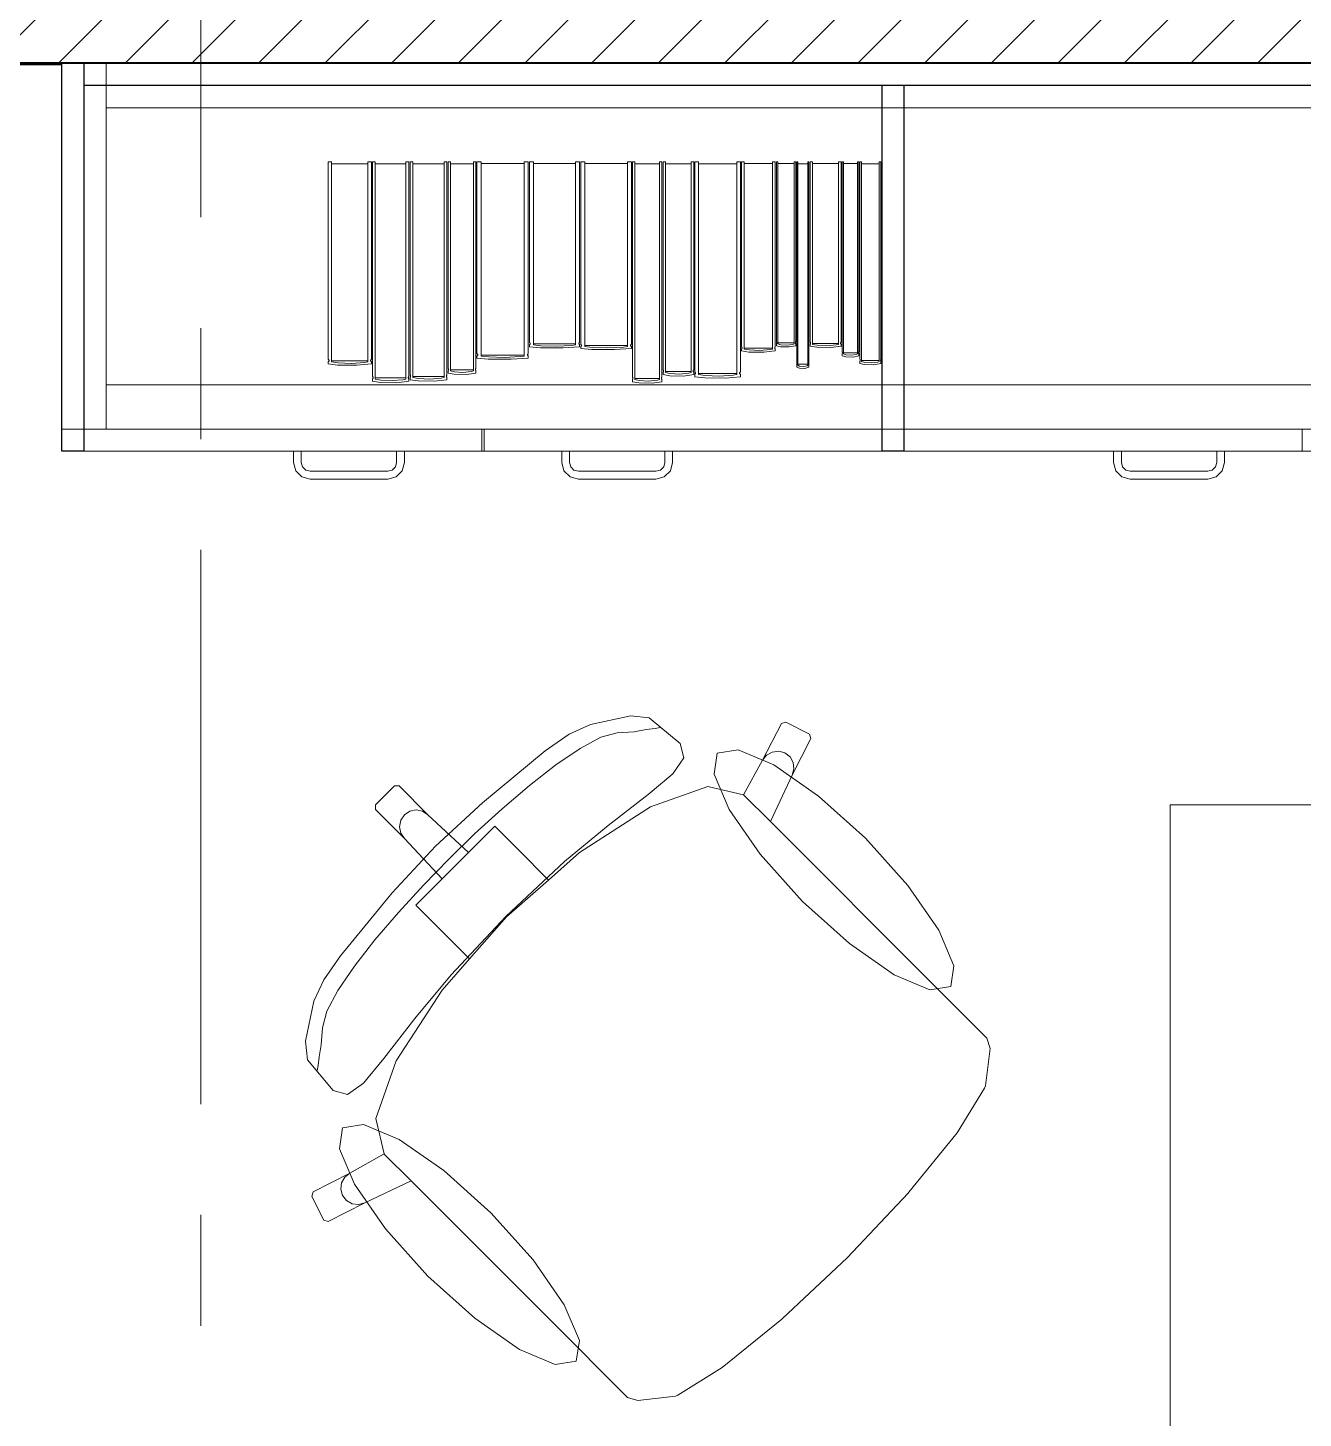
# Model space of a CAD drawing. Header units: inches. Extents: x -19 to 5698, y -728 to 92.
# Drawn here: x 327.389 to 328.54, y 10.228 to 11.482 of the extents above; entities that cross this region are included whole.
import ezdxf

# ---------------------------------------------------------------- set-up
doc = ezdxf.new("R2010")
doc.units = ezdxf.units.IN
doc.header["$MEASUREMENT"] = 0
doc.set_wipeout_variables(frame=1)
doc.linetypes.add('Punto & Raya', pattern=[0.65, 0.5, -0.075, 0, -0.075])
doc.linetypes.add('Wipeout_Contour', pattern=[1, 0, -1])
for name, color, linetype in [('02 _ ARQ _ ZON _ Espacio.3D', 7, 'Continuous'), ('Estructura - 04 MURO', 7, 'Continuous'), ('Interior - Mobiliario', 7, 'Continuous'), ('Marcador - Secciones', 7, 'Continuous')]:
    doc.layers.add(name, color=color, linetype=linetype)

msp = doc.modelspace()

# ---------------------------------------------------------------- linework, layer by layer
at = {"layer": '02 _ ARQ _ ZON _ Espacio.3D', "color": 254, "linetype": 'Continuous', "lineweight": 0, "flags": 128}
msp.add_lwpolyline([(321.57, 16.9), (321.22, 16.9), (321.22, 7.7), (321.57, 7.7), (321.57, 8.1), (322.07, 8.1), (322.07, 7.35), (328.17, 7.35), (328.17, 7.7), (328.57, 7.7), (328.57, 8.1), (328.92, 8.1), (328.92, 11.45), (323.12, 11.45), (323.12, 16.1), (321.57, 16.1)], close=True, dxfattribs=at)
at = {"layer": 'Interior - Mobiliario', "color": 175, "linetype": 'Continuous', "lineweight": 13}
for p, q in [((327.44, 11.43), (327.44, 11.12)), ((328.9, 11.43), (327.44, 11.43)), ((327.46, 11.41), (327.46, 11.16)), ((327.6634, 11.3613), (327.6603, 11.3613)), ((327.6603, 11.3613), (327.6603, 11.1828)), ((327.6634, 11.1806), (327.6634, 11.3613)), ((327.6961, 11.3595), (327.6634, 11.3595)), ((327.6992, 11.3613), (327.6961, 11.3613)), ((327.6961, 11.3613), (327.6961, 11.1806)), ((327.6992, 11.1828), (327.6992, 11.3613)), ((327.7028, 11.3613), (327.7002, 11.3613)), ((327.7002, 11.3613), (327.7002, 11.1676)), ((327.7028, 11.1652), (327.7028, 11.3613)), ((327.7304, 11.3594), (327.7028, 11.3594)), ((327.7331, 11.3613), (327.7304, 11.3613)), ((327.7304, 11.3613), (327.7304, 11.1652)), ((327.7331, 11.1676), (327.7331, 11.3613)), ((327.7367, 11.3613), (327.7341, 11.3613)), ((327.7341, 11.3613), (327.7341, 11.1689)), ((327.7367, 11.1665), (327.7367, 11.3613)), ((327.7648, 11.3594), (327.7367, 11.3594)), ((327.7674, 11.3613), (327.7648, 11.3613)), ((327.7648, 11.3613), (327.7648, 11.1665)), ((327.7674, 11.1689), (327.7674, 11.3613)), ((327.7705, 11.3613), (327.7684, 11.3613)), ((327.7684, 11.3613), (327.7684, 11.1748)), ((327.7705, 11.1725), (327.7705, 11.3613)), ((327.7915, 11.3594), (327.7705, 11.3594)), ((327.7935, 11.3613), (327.7915, 11.3613)), ((327.7915, 11.3613), (327.7915, 11.1725)), ((327.7935, 11.1748), (327.7935, 11.3613)), ((327.7982, 11.3613), (327.7945, 11.3613)), ((327.7945, 11.3613), (327.7945, 11.188)), ((327.7982, 11.1859), (327.7982, 11.3613)), ((327.8371, 11.3596), (327.7982, 11.3596)), ((327.8408, 11.3613), (327.8371, 11.3613)), ((327.8371, 11.3613), (327.8371, 11.1859)), ((327.8408, 11.188), (327.8408, 11.3613)), ((327.8454, 11.3613), (327.8418, 11.3613)), ((327.8418, 11.3613), (327.8418, 11.1981)), ((327.8454, 11.1961), (327.8454, 11.3613)), ((327.8835, 11.3597), (327.8454, 11.3597)), ((327.8871, 11.3613), (327.8835, 11.3613)), ((327.8835, 11.3613), (327.8835, 11.1961)), ((327.8871, 11.1981), (327.8871, 11.3613)), ((327.8918, 11.3613), (327.8881, 11.3613)), ((327.8881, 11.3613), (327.8881, 11.1966)), ((327.8918, 11.1945), (327.8918, 11.3613)), ((327.9302, 11.3597), (327.8918, 11.3597)), ((327.9338, 11.3613), (327.9302, 11.3613)), ((327.9302, 11.3613), (327.9302, 11.1945)), ((327.9338, 11.1966), (327.9338, 11.3613)), ((327.937, 11.3613), (327.9348, 11.3613)), ((327.9348, 11.3613), (327.9348, 11.1671)), ((327.937, 11.1648), (327.937, 11.3613)), ((327.9593, 11.3594), (327.937, 11.3594)), ((327.9614, 11.3613), (327.9593, 11.3613)), ((327.9593, 11.3613), (327.9593, 11.1648)), ((327.9614, 11.1671), (327.9614, 11.3613)), ((327.9646, 11.3613), (327.9624, 11.3613)), ((327.9624, 11.3613), (327.9624, 11.1734)), ((327.9646, 11.1711), (327.9646, 11.3613)), ((327.9879, 11.3594), (327.9646, 11.3594)), ((327.9901, 11.3613), (327.9879, 11.3613)), ((327.9879, 11.3613), (327.9879, 11.1711)), ((327.9901, 11.1734), (327.9901, 11.3613)), ((327.9944, 11.3613), (327.9911, 11.3613)), ((327.9911, 11.3613), (327.9911, 11.1716)), ((327.9944, 11.1693), (327.9944, 11.3613)), ((328.0289, 11.3594), (327.9944, 11.3594)), ((328.0322, 11.3613), (328.0289, 11.3613)), ((328.0289, 11.3613), (328.0289, 11.1693)), ((328.0322, 11.1716), (328.0322, 11.3613)), ((328.0356, 11.3613), (328.0332, 11.3613)), ((328.0332, 11.3613), (328.0332, 11.1942)), ((328.0356, 11.1922), (328.0356, 11.3613)), ((328.0613, 11.3596), (328.0356, 11.3596)), ((328.0637, 11.3613), (328.0613, 11.3613)), ((328.0613, 11.3613), (328.0613, 11.1922)), ((328.0637, 11.1942), (328.0637, 11.3613)), ((328.0661, 11.3613), (328.0647, 11.3613)), ((328.0647, 11.3613), (328.0647, 11.199)), ((328.0661, 11.197), (328.0661, 11.3613)), ((328.0807, 11.3597), (328.0661, 11.3597)), ((328.0821, 11.3613), (328.0807, 11.3613)), ((328.0807, 11.3613), (328.0807, 11.197)), ((328.0821, 11.199), (328.0821, 11.3613)), ((328.084, 11.3613), (328.0831, 11.3613)), ((328.0831, 11.3613), (328.0831, 11.18)), ((328.084, 11.1778), (328.084, 11.3613)), ((328.0932, 11.3595), (328.084, 11.3595)), ((328.0941, 11.3613), (328.0932, 11.3613)), ((328.0932, 11.3613), (328.0932, 11.1778)), ((328.0941, 11.18), (328.0941, 11.3613)), ((328.0973, 11.3613), (328.0951, 11.3613)), ((328.0951, 11.3613), (328.0951, 11.1985)), ((328.0973, 11.1965), (328.0973, 11.3613)), ((328.1207, 11.3597), (328.0973, 11.3597)), ((328.123, 11.3613), (328.1207, 11.3613)), ((328.1207, 11.3613), (328.1207, 11.1965)), ((328.123, 11.1985), (328.123, 11.3613)), ((328.1252, 11.3613), (328.124, 11.3613)), ((328.124, 11.3613), (328.124, 11.19)), ((328.1252, 11.1879), (328.1252, 11.3613)), ((328.1379, 11.3596), (328.1252, 11.3596)), ((328.1391, 11.3613), (328.1379, 11.3613)), ((328.1379, 11.3613), (328.1379, 11.1879)), ((328.1391, 11.19), (328.1391, 11.3613)), ((328.1416, 11.3613), (328.1401, 11.3613)), ((328.1401, 11.3613), (328.1401, 11.1832)), ((328.1416, 11.181), (328.1416, 11.3613)), ((327.8418, 11.1981), (327.8421, 11.1979)), ((327.842, 11.1963), (327.8418, 11.1962)), ((327.8418, 11.1962), (327.8418, 11.1944)), ((327.8418, 11.1944), (327.8517, 11.1935)), ((327.8423, 11.1965), (327.842, 11.1963)), ((327.8421, 11.1979), (327.8423, 11.1977)), ((327.8423, 11.1977), (327.8425, 11.1975)), ((327.8425, 11.1968), (327.8423, 11.1965)), ((327.8425, 11.1975), (327.8426, 11.1973)), ((327.8426, 11.197), (327.8425, 11.1968)), ((327.8426, 11.1973), (327.8426, 11.197)), ((327.8454, 11.1969), (327.8835, 11.1969)), ((327.8522, 11.1953), (327.8454, 11.1961)), ((327.8517, 11.1935), (327.872, 11.1933)), ((327.8662, 11.1949), (327.8522, 11.1953)), ((327.88, 11.1956), (327.8662, 11.1949)), ((327.872, 11.1933), (327.8871, 11.1944)), ((327.8835, 11.1961), (327.88, 11.1956)), ((327.8863, 11.1971), (327.8864, 11.1973)), ((327.8864, 11.1968), (327.8863, 11.1971)), ((327.8864, 11.1973), (327.8865, 11.1976)), ((327.8866, 11.1966), (327.8864, 11.1968)), ((327.8865, 11.1976), (327.8866, 11.1978)), ((327.8866, 11.1978), (327.8869, 11.198)), ((327.8869, 11.1964), (327.8866, 11.1966)), ((327.8869, 11.198), (327.8871, 11.1981)), ((327.8871, 11.1962), (327.8869, 11.1964)), ((327.8871, 11.1944), (327.8871, 11.1962)), ((327.8881, 11.1966), (327.8883, 11.1964)), ((327.8883, 11.1948), (327.8881, 11.1947)), ((327.8881, 11.1947), (327.8881, 11.1929)), ((327.8881, 11.1929), (327.8981, 11.1919)), ((327.8883, 11.1964), (327.8886, 11.1962)), ((327.8886, 11.195), (327.8883, 11.1948)), ((327.8886, 11.1962), (327.8888, 11.196)), ((327.8887, 11.1952), (327.8886, 11.195)), ((327.8889, 11.1955), (327.8887, 11.1952)), ((327.8888, 11.196), (327.8889, 11.1957)), ((327.8889, 11.1957), (327.8889, 11.1955)), ((327.8918, 11.1954), (327.9302, 11.1954)), ((327.8986, 11.1938), (327.8918, 11.1945)), ((327.8981, 11.1919), (327.9186, 11.1917)), ((327.9127, 11.1933), (327.8986, 11.1938)), ((327.9267, 11.194), (327.9127, 11.1933)), ((327.9186, 11.1917), (327.9338, 11.1929)), ((327.9302, 11.1945), (327.9267, 11.194)), ((327.9331, 11.1958), (327.9332, 11.196)), ((327.9331, 11.1955), (327.9331, 11.1958)), ((327.9331, 11.1953), (327.9331, 11.1955)), ((327.9333, 11.195), (327.9331, 11.1953)), ((327.9332, 11.196), (327.9334, 11.1962)), ((327.9336, 11.1948), (327.9333, 11.195)), ((327.9334, 11.1962), (327.9336, 11.1965)), ((327.9336, 11.1965), (327.9338, 11.1966)), ((327.9338, 11.1947), (327.9336, 11.1948)), ((327.9338, 11.1929), (327.9338, 11.1947)), ((328.0332, 11.1942), (328.0334, 11.1941)), ((328.0333, 11.1924), (328.0332, 11.1923)), ((328.0332, 11.1923), (328.0332, 11.1905)), ((328.0332, 11.1905), (328.0399, 11.1895)), ((328.0335, 11.1926), (328.0333, 11.1924)), ((328.0334, 11.1941), (328.0335, 11.1938)), ((328.0335, 11.1938), (328.0337, 11.1936)), ((328.0336, 11.1929), (328.0335, 11.1926)), ((328.0337, 11.1931), (328.0336, 11.1929)), ((328.0337, 11.1936), (328.0337, 11.1934)), ((328.0337, 11.1934), (328.0337, 11.1931)), ((328.0356, 11.193), (328.0613, 11.193)), ((328.0402, 11.1914), (328.0356, 11.1922)), ((328.0399, 11.1895), (328.0535, 11.1893)), ((328.0496, 11.1909), (328.0402, 11.1914)), ((328.059, 11.1917), (328.0496, 11.1909)), ((328.0535, 11.1893), (328.0637, 11.1905)), ((328.0613, 11.1922), (328.059, 11.1917)), ((328.0632, 11.1934), (328.0633, 11.1937)), ((328.0632, 11.1932), (328.0632, 11.1934)), ((328.0633, 11.1929), (328.0632, 11.1932)), ((328.0633, 11.1937), (328.0634, 11.1939)), ((328.0634, 11.1927), (328.0633, 11.1929)), ((328.0634, 11.1939), (328.0636, 11.1941)), ((328.0635, 11.1925), (328.0634, 11.1927)), ((328.0637, 11.1923), (328.0635, 11.1925)), ((328.0636, 11.1941), (328.0637, 11.1942)), ((328.0637, 11.1905), (328.0637, 11.1923)), ((328.0647, 11.199), (328.0648, 11.1988)), ((328.0648, 11.1972), (328.0647, 11.1971)), ((328.0647, 11.1971), (328.0647, 11.1953)), ((328.0647, 11.1953), (328.0685, 11.1944)), ((328.0648, 11.1988), (328.0649, 11.1986)), ((328.0649, 11.1974), (328.0648, 11.1972)), ((328.0649, 11.1986), (328.065, 11.1984)), ((328.065, 11.1977), (328.0649, 11.1974)), ((328.065, 11.1984), (328.065, 11.1981)), ((328.065, 11.1981), (328.065, 11.1979)), ((328.065, 11.1979), (328.065, 11.1977)), ((328.0661, 11.1978), (328.0807, 11.1978)), ((328.0687, 11.1962), (328.0661, 11.197)), ((328.0685, 11.1944), (328.0763, 11.1942)), ((328.074, 11.1958), (328.0687, 11.1962)), ((328.0794, 11.1965), (328.074, 11.1958)), ((328.0763, 11.1942), (328.0821, 11.1953)), ((328.0807, 11.197), (328.0794, 11.1965)), ((328.0818, 11.1984), (328.0819, 11.1987)), ((328.0818, 11.1982), (328.0818, 11.1984)), ((328.0818, 11.198), (328.0818, 11.1982)), ((328.0818, 11.1977), (328.0818, 11.198)), ((328.0819, 11.1975), (328.0818, 11.1977)), ((328.0819, 11.1987), (328.082, 11.1989)), ((328.082, 11.1973), (328.0819, 11.1975)), ((328.082, 11.1989), (328.0821, 11.199)), ((328.0821, 11.1971), (328.082, 11.1973)), ((328.0821, 11.1953), (328.0821, 11.1971)), ((328.0951, 11.1985), (328.0952, 11.1984)), ((328.0952, 11.1968), (328.0951, 11.1967)), ((328.0951, 11.1967), (328.0951, 11.1949)), ((328.0951, 11.1949), (328.1012, 11.194)), ((328.0952, 11.1984), (328.0954, 11.1982)), ((328.0954, 11.197), (328.0952, 11.1968)), ((328.0954, 11.1982), (328.0955, 11.1979)), ((328.0955, 11.1972), (328.0954, 11.197)), ((328.0955, 11.1979), (328.0956, 11.1977)), ((328.0956, 11.1977), (328.0955, 11.1974)), ((328.0955, 11.1974), (328.0955, 11.1972)), ((328.0973, 11.1974), (328.1207, 11.1974)), ((328.1015, 11.1958), (328.0973, 11.1965)), ((328.1012, 11.194), (328.1137, 11.1937)), ((328.1101, 11.1953), (328.1015, 11.1958)), ((328.1186, 11.196), (328.1101, 11.1953)), ((328.1137, 11.1937), (328.123, 11.1949)), ((328.1207, 11.1965), (328.1186, 11.196)), ((328.1225, 11.1977), (328.1226, 11.198)), ((328.1225, 11.1975), (328.1225, 11.1977)), ((328.1225, 11.1973), (328.1225, 11.1975)), ((328.1227, 11.197), (328.1225, 11.1973)), ((328.1226, 11.198), (328.1227, 11.1982)), ((328.1227, 11.1982), (328.1229, 11.1984)), ((328.1228, 11.1968), (328.1227, 11.197)), ((328.123, 11.1967), (328.1228, 11.1968)), ((328.1229, 11.1984), (328.123, 11.1985)), ((328.123, 11.1949), (328.123, 11.1967)), ((328.124, 11.19), (328.124, 11.1899)), ((328.124, 11.1899), (328.1241, 11.1897)), ((328.1241, 11.1897), (328.1242, 11.1894)), ((328.1242, 11.1894), (328.1242, 11.1892)), ((328.1388, 11.1892), (328.1389, 11.1895)), ((328.1389, 11.1897), (328.139, 11.1899)), ((328.1389, 11.1895), (328.1389, 11.1897)), ((328.139, 11.1899), (328.1391, 11.19)), ((327.6603, 11.1828), (327.6605, 11.1827)), ((327.6605, 11.1809), (327.6603, 11.1808)), ((327.6603, 11.1808), (327.6603, 11.1788)), ((327.6603, 11.1788), (327.6688, 11.1778)), ((327.6605, 11.1827), (327.6607, 11.1824)), ((327.6607, 11.1811), (327.6605, 11.1809)), ((327.6607, 11.1824), (327.6609, 11.1822)), ((327.6609, 11.1814), (327.6607, 11.1811)), ((327.6609, 11.1822), (327.661, 11.1819)), ((327.661, 11.1816), (327.6609, 11.1814)), ((327.661, 11.1819), (327.661, 11.1816)), ((327.6634, 11.1816), (327.6961, 11.1816)), ((327.6692, 11.1798), (327.6634, 11.1806)), ((327.6688, 11.1778), (327.6862, 11.1776)), ((327.6812, 11.1793), (327.6692, 11.1798)), ((327.6931, 11.1801), (327.6812, 11.1793)), ((327.6862, 11.1776), (327.6992, 11.1788)), ((327.6961, 11.1806), (327.6931, 11.1801)), ((327.6985, 11.182), (327.6986, 11.1822)), ((327.6985, 11.1817), (327.6985, 11.182)), ((327.6986, 11.1814), (327.6985, 11.1817)), ((327.6986, 11.1822), (327.6988, 11.1825)), ((327.6988, 11.1812), (327.6986, 11.1814)), ((327.6988, 11.1825), (327.699, 11.1827)), ((327.699, 11.1809), (327.6988, 11.1812)), ((327.699, 11.1827), (327.6992, 11.1828)), ((327.6992, 11.1808), (327.699, 11.1809)), ((327.6992, 11.1788), (327.6992, 11.1808)), ((327.7945, 11.188), (327.7948, 11.1879)), ((327.7947, 11.1862), (327.7945, 11.1861)), ((327.7945, 11.1861), (327.7945, 11.1841)), ((327.7945, 11.1841), (327.8047, 11.1832)), ((327.795, 11.1864), (327.7947, 11.1862)), ((327.7948, 11.1879), (327.795, 11.1877)), ((327.795, 11.1877), (327.7952, 11.1874)), ((327.7952, 11.1866), (327.795, 11.1864)), ((327.7952, 11.1874), (327.7953, 11.1872)), ((327.7953, 11.1869), (327.7952, 11.1866)), ((327.7953, 11.1872), (327.7953, 11.1869)), ((327.7982, 11.1868), (327.8371, 11.1868)), ((327.8051, 11.1851), (327.7982, 11.1859)), ((327.8047, 11.1832), (327.8254, 11.183)), ((327.8194, 11.1847), (327.8051, 11.1851)), ((327.8336, 11.1854), (327.8194, 11.1847)), ((327.8254, 11.183), (327.8408, 11.1841)), ((327.8371, 11.1859), (327.8336, 11.1854)), ((327.84, 11.187), (327.8401, 11.1872)), ((327.8401, 11.1867), (327.84, 11.187)), ((327.8401, 11.1872), (327.8402, 11.1875)), ((327.8403, 11.1865), (327.8401, 11.1867)), ((327.8402, 11.1875), (327.8404, 11.1877)), ((327.8406, 11.1862), (327.8403, 11.1865)), ((327.8404, 11.1877), (327.8406, 11.1879)), ((327.8406, 11.1879), (327.8408, 11.188)), ((327.8408, 11.1861), (327.8406, 11.1862)), ((327.8408, 11.1841), (327.8408, 11.1861)), ((328.0831, 11.18), (328.0831, 11.1799)), ((328.0831, 11.1799), (328.0832, 11.1796)), ((328.0832, 11.1783), (328.0831, 11.1781)), ((328.0831, 11.1781), (328.0831, 11.178)), ((328.0831, 11.178), (328.0831, 11.1759)), ((328.0832, 11.1796), (328.0832, 11.1794)), ((328.0832, 11.1794), (328.0833, 11.1791)), ((328.0833, 11.1788), (328.0832, 11.1785)), ((328.0832, 11.1785), (328.0832, 11.1783)), ((328.0833, 11.1791), (328.0833, 11.1788)), ((328.084, 11.1787), (328.0932, 11.1787)), ((328.0856, 11.1769), (328.084, 11.1778)), ((328.089, 11.1765), (328.0856, 11.1769)), ((328.0924, 11.1772), (328.089, 11.1765)), ((328.0932, 11.1778), (328.0924, 11.1772)), ((328.0939, 11.1794), (328.094, 11.1797)), ((328.0939, 11.1792), (328.0939, 11.1794)), ((328.0939, 11.1789), (328.0939, 11.1792)), ((328.0939, 11.1786), (328.0939, 11.1789)), ((328.094, 11.1783), (328.0939, 11.1786)), ((328.094, 11.1799), (328.0941, 11.18)), ((328.094, 11.1797), (328.094, 11.1799)), ((328.094, 11.1781), (328.094, 11.1783)), ((328.0941, 11.178), (328.094, 11.1781)), ((328.0941, 11.1759), (328.0941, 11.178)), ((328.1241, 11.1884), (328.124, 11.1882)), ((328.124, 11.1882), (328.124, 11.1881)), ((328.124, 11.1881), (328.124, 11.1862)), ((328.124, 11.1862), (328.1273, 11.1852)), ((328.1242, 11.1886), (328.1241, 11.1884)), ((328.1242, 11.1892), (328.1242, 11.1889)), ((328.1242, 11.1889), (328.1242, 11.1886)), ((328.1252, 11.1888), (328.1379, 11.1888)), ((328.1274, 11.1871), (328.1252, 11.1879)), ((328.1273, 11.1852), (328.134, 11.185)), ((328.1321, 11.1867), (328.1274, 11.1871)), ((328.1367, 11.1874), (328.1321, 11.1867)), ((328.134, 11.185), (328.1391, 11.1862)), ((328.1379, 11.1879), (328.1367, 11.1874)), ((328.1388, 11.189), (328.1388, 11.1892)), ((328.1389, 11.1887), (328.1388, 11.189)), ((328.1389, 11.1885), (328.1389, 11.1887)), ((328.139, 11.1882), (328.1389, 11.1885)), ((328.1391, 11.1881), (328.139, 11.1882)), ((328.1391, 11.1862), (328.1391, 11.1881)), ((328.1401, 11.1832), (328.1402, 11.183)), ((328.1402, 11.1812), (328.1401, 11.1811)), ((328.1401, 11.1811), (328.1401, 11.1792)), ((328.1401, 11.1792), (328.1442, 11.1782)), ((328.1402, 11.183), (328.1403, 11.1828)), ((328.1403, 11.1815), (328.1402, 11.1812)), ((328.1403, 11.1828), (328.1404, 11.1825)), ((328.1404, 11.1817), (328.1403, 11.1815)), ((328.1404, 11.1825), (328.1404, 11.1823)), ((328.1404, 11.1823), (328.1404, 11.182)), ((328.1404, 11.182), (328.1404, 11.1817)), ((328.1444, 11.1801), (328.1416, 11.181)), ((328.1442, 11.1782), (328.1527, 11.1779)), ((328.1503, 11.1797), (328.1444, 11.1801)), ((327.7002, 11.1676), (327.7004, 11.1674)), ((327.7003, 11.1655), (327.7002, 11.1654)), ((327.7002, 11.1654), (327.7002, 11.1632)), ((327.7005, 11.1657), (327.7003, 11.1655)), ((327.7004, 11.1674), (327.7005, 11.1672)), ((327.7005, 11.1672), (327.7007, 11.1669)), ((327.7006, 11.166), (327.7005, 11.1657)), ((327.7007, 11.1663), (327.7006, 11.166)), ((327.7007, 11.1669), (327.7007, 11.1666)), ((327.7007, 11.1666), (327.7007, 11.1663)), ((327.7028, 11.1662), (327.7304, 11.1662)), ((327.7077, 11.1643), (327.7028, 11.1652)), ((327.7179, 11.1638), (327.7077, 11.1643)), ((327.7279, 11.1646), (327.7179, 11.1638)), ((327.7304, 11.1652), (327.7279, 11.1646)), ((327.7325, 11.1667), (327.7326, 11.1669)), ((327.7325, 11.1664), (327.7325, 11.1667)), ((327.7326, 11.1661), (327.7325, 11.1664)), ((327.7326, 11.1669), (327.7327, 11.1672)), ((327.7327, 11.1658), (327.7326, 11.1661)), ((327.7327, 11.1672), (327.7329, 11.1675)), ((327.7329, 11.1655), (327.7327, 11.1658)), ((327.7329, 11.1675), (327.7331, 11.1676)), ((327.7331, 11.1654), (327.7329, 11.1655)), ((327.7331, 11.1632), (327.7331, 11.1654)), ((327.7341, 11.1689), (327.7342, 11.1687)), ((327.7342, 11.1668), (327.7341, 11.1667)), ((327.7341, 11.1667), (327.7341, 11.1645)), ((327.7341, 11.1645), (327.7414, 11.1635)), ((327.7342, 11.1687), (327.7344, 11.1684)), ((327.7344, 11.167), (327.7342, 11.1668)), ((327.7344, 11.1684), (327.7345, 11.1682)), ((327.7345, 11.1673), (327.7344, 11.167)), ((327.7345, 11.1682), (327.7346, 11.1679)), ((327.7346, 11.1676), (327.7345, 11.1673)), ((327.7346, 11.1679), (327.7346, 11.1676)), ((327.7367, 11.1675), (327.7648, 11.1675)), ((327.7417, 11.1656), (327.7367, 11.1665)), ((327.752, 11.1651), (327.7417, 11.1656)), ((327.7622, 11.1659), (327.752, 11.1651)), ((327.7563, 11.1632), (327.7674, 11.1645)), ((327.7648, 11.1665), (327.7622, 11.1659)), ((327.7669, 11.1679), (327.767, 11.1682)), ((327.7669, 11.1677), (327.7669, 11.1679)), ((327.767, 11.1674), (327.7669, 11.1677)), ((327.767, 11.1682), (327.7671, 11.1685)), ((327.7671, 11.1671), (327.767, 11.1674)), ((327.7671, 11.1685), (327.7673, 11.1688)), ((327.7673, 11.1668), (327.7671, 11.1671)), ((327.7673, 11.1688), (327.7674, 11.1689)), ((327.7674, 11.1667), (327.7673, 11.1668)), ((327.7674, 11.1645), (327.7674, 11.1667)), ((327.7684, 11.1748), (327.7686, 11.1746)), ((327.7685, 11.1728), (327.7684, 11.1727)), ((327.7684, 11.1727), (327.7684, 11.1706)), ((327.7684, 11.1706), (327.7739, 11.1695)), ((327.7687, 11.173), (327.7685, 11.1728)), ((327.7686, 11.1746), (327.7687, 11.1744)), ((327.7687, 11.1744), (327.7688, 11.1741)), ((327.7688, 11.1733), (327.7687, 11.173)), ((327.7688, 11.1741), (327.7689, 11.1738)), ((327.7689, 11.1735), (327.7688, 11.1733)), ((327.7689, 11.1738), (327.7689, 11.1735)), ((327.7705, 11.1734), (327.7915, 11.1734)), ((327.7742, 11.1716), (327.7705, 11.1725)), ((327.7739, 11.1695), (327.7852, 11.1693)), ((327.7819, 11.1711), (327.7742, 11.1716)), ((327.7896, 11.1719), (327.7819, 11.1711)), ((327.7852, 11.1693), (327.7935, 11.1706)), ((327.7915, 11.1725), (327.7896, 11.1719)), ((327.7931, 11.1739), (327.7932, 11.1742)), ((327.7931, 11.1736), (327.7931, 11.1739)), ((327.7931, 11.1733), (327.7931, 11.1736)), ((327.7932, 11.1731), (327.7931, 11.1733)), ((327.7932, 11.1742), (327.7933, 11.1744)), ((327.7934, 11.1728), (327.7932, 11.1731)), ((327.7933, 11.1744), (327.7934, 11.1747)), ((327.7934, 11.1747), (327.7935, 11.1748)), ((327.7935, 11.1727), (327.7934, 11.1728)), ((327.7935, 11.1706), (327.7935, 11.1727)), ((327.9348, 11.1671), (327.935, 11.167)), ((327.9349, 11.165), (327.9348, 11.1649)), ((327.9348, 11.1649), (327.9348, 11.1628)), ((327.9351, 11.1653), (327.9349, 11.165)), ((327.935, 11.167), (327.9351, 11.1667)), ((327.9351, 11.1667), (327.9352, 11.1664)), ((327.9352, 11.1656), (327.9351, 11.1653)), ((327.9352, 11.1664), (327.9353, 11.1661)), ((327.9353, 11.1658), (327.9352, 11.1656)), ((327.9353, 11.1661), (327.9353, 11.1658)), ((327.937, 11.1657), (327.9593, 11.1657)), ((327.9409, 11.1638), (327.937, 11.1648)), ((327.9593, 11.1648), (327.9573, 11.1642)), ((327.961, 11.1665), (327.9611, 11.1668)), ((327.961, 11.1662), (327.961, 11.1665)), ((327.961, 11.1659), (327.961, 11.1662)), ((327.961, 11.1656), (327.961, 11.1659)), ((327.9611, 11.1653), (327.961, 11.1656)), ((327.9611, 11.1668), (327.9613, 11.167)), ((327.9613, 11.1651), (327.9611, 11.1653)), ((327.9613, 11.167), (327.9614, 11.1671)), ((327.9614, 11.1649), (327.9613, 11.1651)), ((327.9614, 11.1628), (327.9614, 11.1649)), ((327.9624, 11.1734), (327.9625, 11.1732)), ((327.9625, 11.1714), (327.9624, 11.1713)), ((327.9624, 11.1713), (327.9624, 11.1692)), ((327.9624, 11.1692), (327.9685, 11.1681)), ((327.9625, 11.1732), (327.9627, 11.173)), ((327.9627, 11.1716), (327.9625, 11.1714)), ((327.9627, 11.173), (327.9628, 11.1727)), ((327.9628, 11.1719), (327.9627, 11.1716)), ((327.9628, 11.1727), (327.9629, 11.1725)), ((327.9629, 11.1722), (327.9628, 11.1719)), ((327.9629, 11.1725), (327.9629, 11.1722)), ((327.9646, 11.1721), (327.9879, 11.1721)), ((327.9688, 11.1702), (327.9646, 11.1711)), ((327.9685, 11.1681), (327.9808, 11.1679)), ((327.9773, 11.1697), (327.9688, 11.1702)), ((327.9858, 11.1705), (327.9773, 11.1697)), ((327.9808, 11.1679), (327.9901, 11.1692)), ((327.9879, 11.1711), (327.9858, 11.1705)), ((327.9896, 11.1725), (327.9897, 11.1728)), ((327.9896, 11.1722), (327.9896, 11.1725)), ((327.9897, 11.1719), (327.9896, 11.1722)), ((327.9897, 11.1728), (327.9898, 11.1731)), ((327.9898, 11.1717), (327.9897, 11.1719)), ((327.9898, 11.1731), (327.99, 11.1733)), ((327.9899, 11.1714), (327.9898, 11.1717)), ((327.9901, 11.1713), (327.9899, 11.1714)), ((327.99, 11.1733), (327.9901, 11.1734)), ((327.9901, 11.1692), (327.9901, 11.1713)), ((327.9911, 11.1716), (327.9913, 11.1714)), ((327.9912, 11.1696), (327.9911, 11.1695)), ((327.9911, 11.1695), (327.9911, 11.1673)), ((327.9911, 11.1673), (328.0001, 11.1663)), ((327.9915, 11.1698), (327.9912, 11.1696)), ((327.9913, 11.1714), (327.9915, 11.1712)), ((327.9915, 11.1712), (327.9917, 11.1709)), ((327.9917, 11.1701), (327.9915, 11.1698)), ((327.9917, 11.1709), (327.9918, 11.1706)), ((327.9918, 11.1706), (327.9917, 11.1704)), ((327.9917, 11.1704), (327.9917, 11.1701)), ((327.9944, 11.1703), (328.0289, 11.1703)), ((328.0005, 11.1684), (327.9944, 11.1693)), ((328.0001, 11.1663), (328.0185, 11.166)), ((328.0132, 11.1679), (328.0005, 11.1684)), ((328.0258, 11.1687), (328.0132, 11.1679)), ((328.0185, 11.166), (328.0322, 11.1673)), ((328.0289, 11.1693), (328.0258, 11.1687)), ((328.0315, 11.1707), (328.0316, 11.171)), ((328.0315, 11.1704), (328.0315, 11.1707)), ((328.0316, 11.1701), (328.0315, 11.1704)), ((328.0316, 11.171), (328.0318, 11.1712)), ((328.0317, 11.1699), (328.0316, 11.1701)), ((328.032, 11.1696), (328.0317, 11.1699)), ((328.0318, 11.1712), (328.032, 11.1715)), ((328.032, 11.1715), (328.0322, 11.1716)), ((328.0322, 11.1695), (328.032, 11.1696)), ((328.0322, 11.1673), (328.0322, 11.1695)), ((328.0831, 11.1759), (328.0855, 11.1749)), ((328.0855, 11.1749), (328.0904, 11.1747)), ((328.0904, 11.1747), (328.0941, 11.1759)), ((327.46, 11.16), (327.46, 11.12)), ((327.7002, 11.1632), (327.7074, 11.1621)), ((327.7074, 11.1621), (327.7221, 11.1619)), ((327.7221, 11.1619), (327.7331, 11.1632)), ((327.7414, 11.1635), (327.7563, 11.1632)), ((327.9348, 11.1628), (327.9407, 11.1617)), ((327.9407, 11.1617), (327.9525, 11.1614)), ((327.9491, 11.1633), (327.9409, 11.1638)), ((327.9573, 11.1642), (327.9491, 11.1633)), ((327.9525, 11.1614), (327.9614, 11.1628)), ((327.44, 11.12), (328.9, 11.12)), ((327.799, 11.1), (327.799, 11.12)), ((327.801, 11.1), (327.801, 11.12)), ((328.539, 11.1), (328.539, 11.12)), ((327.629, 11.09), (327.629, 11.1)), ((327.629, 11.1), (327.636, 11.1)), ((327.631, 11.0825), (327.629, 11.09)), ((327.636, 11.1), (327.636, 11.09)), ((327.636, 11.09), (327.6371, 11.086)), ((327.721, 11.086), (327.722, 11.09)), ((327.722, 11.09), (327.722, 11.1)), ((327.722, 11.1), (327.729, 11.1)), ((327.729, 11.09), (327.727, 11.0825)), ((327.729, 11.1), (327.729, 11.09)), ((327.871, 11.1), (327.871, 11.09)), ((327.878, 11.1), (327.871, 11.1)), ((327.871, 11.09), (327.873, 11.0825)), ((327.878, 11.09), (327.878, 11.1)), ((327.8791, 11.086), (327.878, 11.09)), ((327.964, 11.09), (327.963, 11.086)), ((327.964, 11.1), (327.964, 11.09)), ((327.971, 11.1), (327.964, 11.1)), ((327.969, 11.0825), (327.971, 11.09)), ((327.971, 11.09), (327.971, 11.1)), ((328.369, 11.09), (328.369, 11.1)), ((328.369, 11.1), (328.376, 11.1)), ((328.371, 11.0825), (328.369, 11.09)), ((328.376, 11.1), (328.376, 11.09)), ((328.376, 11.09), (328.3771, 11.086)), ((328.461, 11.086), (328.462, 11.09)), ((328.462, 11.09), (328.462, 11.1)), ((328.462, 11.1), (328.469, 11.1)), ((328.469, 11.09), (328.467, 11.0825)), ((328.469, 11.1), (328.469, 11.09)), ((327.6365, 11.077), (327.631, 11.0825)), ((327.644, 11.075), (327.6365, 11.077)), ((327.6371, 11.086), (327.64, 11.0831)), ((327.64, 11.0831), (327.644, 11.082)), ((327.644, 11.082), (327.714, 11.082)), ((327.714, 11.082), (327.718, 11.0831)), ((327.7215, 11.077), (327.714, 11.075)), ((327.718, 11.0831), (327.721, 11.086)), ((327.727, 11.0825), (327.7215, 11.077)), ((327.873, 11.0825), (327.8785, 11.077)), ((327.8785, 11.077), (327.886, 11.075)), ((327.882, 11.0831), (327.8791, 11.086)), ((327.886, 11.082), (327.882, 11.0831)), ((327.956, 11.082), (327.886, 11.082)), ((327.96, 11.0831), (327.956, 11.082)), ((327.956, 11.075), (327.9635, 11.077)), ((327.963, 11.086), (327.96, 11.0831)), ((327.9635, 11.077), (327.969, 11.0825)), ((328.3765, 11.077), (328.371, 11.0825)), ((328.384, 11.075), (328.3765, 11.077)), ((328.3771, 11.086), (328.38, 11.0831)), ((328.38, 11.0831), (328.384, 11.082)), ((328.384, 11.082), (328.454, 11.082)), ((328.454, 11.082), (328.458, 11.0831)), ((328.4615, 11.077), (328.454, 11.075)), ((328.458, 11.0831), (328.461, 11.086)), ((328.467, 11.0825), (328.4615, 11.077)), ((327.714, 11.075), (327.644, 11.075)), ((327.886, 11.075), (327.956, 11.075)), ((328.454, 11.075), (328.384, 11.075)), ((327.8971, 10.8536), (327.8778, 10.8447)), ((327.9332, 10.8614), (327.8971, 10.8536)), ((327.95, 10.8595), (327.9332, 10.8614)), ((327.9778, 10.8363), (327.95, 10.8595)), ((328.0692, 10.8543), (328.0522, 10.8212)), ((328.0732, 10.8557), (328.0692, 10.8543)), ((328.0946, 10.8448), (328.0732, 10.8557)), ((327.8778, 10.8447), (327.8561, 10.8298)), ((327.8875, 10.832), (327.9063, 10.842)), ((327.9063, 10.842), (327.9211, 10.8459)), ((327.9211, 10.8459), (327.9365, 10.847)), ((327.9365, 10.847), (327.9472, 10.8491)), ((327.9472, 10.8491), (327.9553, 10.8499)), ((327.9553, 10.8499), (327.9598, 10.8507)), ((328.0789, 10.8077), (328.0959, 10.8408)), ((328.0959, 10.8408), (328.0946, 10.8448)), ((327.8561, 10.8298), (327.7994, 10.7829)), ((327.8656, 10.8172), (327.8875, 10.832)), ((327.9812, 10.8234), (327.9778, 10.8363)), ((328.0559, 10.8258), (328.0522, 10.8212)), ((328.061, 10.8287), (328.0559, 10.8258)), ((328.0668, 10.8295), (328.061, 10.8287)), ((328.0724, 10.8279), (328.0668, 10.8295)), ((328.077, 10.8243), (328.0724, 10.8279)), ((327.8418, 10.7986), (327.8656, 10.8172)), ((327.9712, 10.8091), (327.9812, 10.8234)), ((328.0522, 10.8212), (328.0349, 10.7902)), ((328.0799, 10.8192), (328.077, 10.8243)), ((328.0789, 10.8077), (328.0805, 10.8134)), ((328.0805, 10.8134), (328.0799, 10.8192)), ((327.9489, 10.7905), (327.9712, 10.8091)), ((328.0593, 10.7659), (328.0789, 10.8077)), ((327.7029, 10.7811), (327.7114, 10.7896)), ((327.72, 10.7981), (327.7114, 10.7896)), ((327.7242, 10.7982), (327.72, 10.7981)), ((327.7503, 10.7721), (327.7242, 10.7982)), ((327.8171, 10.7774), (327.8418, 10.7986)), ((327.9128, 10.7625), (327.9489, 10.7905)), ((328.0029, 10.7977), (327.951, 10.7793)), ((328.0349, 10.7902), (328.0029, 10.7977)), ((328.0351, 10.7902), (328.0349, 10.7902)), ((328.0351, 10.7902), (328.0593, 10.7659)), ((327.7029, 10.7768), (327.7029, 10.7811)), ((327.729, 10.7507), (327.7029, 10.7768)), ((327.7397, 10.7764), (327.734, 10.7753)), ((327.7455, 10.7753), (327.7397, 10.7764)), ((327.7994, 10.7829), (327.7572, 10.7438)), ((327.7924, 10.7549), (327.8171, 10.7774)), ((327.951, 10.7793), (327.8871, 10.738)), ((327.7246, 10.7613), (327.7258, 10.7671)), ((327.7258, 10.7671), (327.7291, 10.772)), ((327.734, 10.7753), (327.7291, 10.772)), ((327.7503, 10.7721), (327.7455, 10.7753)), ((327.7868, 10.7381), (327.7503, 10.7721)), ((328.2072, 10.6181), (328.0593, 10.7659)), ((327.7257, 10.7556), (327.7246, 10.7613)), ((327.729, 10.7507), (327.7257, 10.7556)), ((327.763, 10.7142), (327.729, 10.7507)), ((327.769, 10.7321), (327.7924, 10.7549)), ((327.8105, 10.7617), (327.7868, 10.7381)), ((327.8316, 10.7406), (327.8105, 10.7617)), ((327.8735, 10.7298), (327.9128, 10.7625)), ((327.7181, 10.7016), (327.7572, 10.7438)), ((327.7868, 10.7381), (327.7749, 10.7261)), ((327.859, 10.7132), (327.8316, 10.7406)), ((327.8871, 10.738), (327.859, 10.7132)), ((327.769, 10.7321), (327.7462, 10.7086)), ((327.763, 10.7142), (327.7749, 10.7261)), ((327.8207, 10.6803), (327.8735, 10.7298)), ((327.7393, 10.6906), (327.763, 10.7142)), ((327.859, 10.7132), (327.8212, 10.6799)), ((327.6713, 10.6449), (327.7181, 10.7016)), ((327.7462, 10.7086), (327.7236, 10.684)), ((327.7605, 10.6694), (327.7393, 10.6906)), ((327.7236, 10.684), (327.7025, 10.6592)), ((327.8207, 10.6803), (327.7712, 10.6276)), ((327.7878, 10.642), (327.8212, 10.6799)), ((327.7878, 10.642), (327.7605, 10.6694)), ((327.7025, 10.6592), (327.6839, 10.6354)), ((327.6564, 10.6232), (327.6713, 10.6449)), ((327.7631, 10.6139), (327.7878, 10.642)), ((327.6839, 10.6354), (327.669, 10.6136)), ((327.7712, 10.6276), (327.7385, 10.5883)), ((327.6474, 10.604), (327.6564, 10.6232)), ((327.669, 10.6136), (327.6591, 10.5948)), ((327.7217, 10.5501), (327.7631, 10.6139)), ((328.2327, 10.5926), (328.2072, 10.6181)), ((327.6397, 10.5678), (327.6474, 10.604)), ((327.6591, 10.5948), (327.6552, 10.58)), ((327.7385, 10.5883), (327.7106, 10.5521)), ((328.2547, 10.5706), (328.2327, 10.5926)), ((327.6552, 10.58), (327.654, 10.5646)), ((327.6415, 10.5511), (327.6397, 10.5678)), ((327.654, 10.5646), (327.652, 10.5538)), ((328.2575, 10.5613), (328.2547, 10.5706)), ((327.6647, 10.5232), (327.6415, 10.5511)), ((327.652, 10.5538), (327.6512, 10.5458)), ((327.7106, 10.5521), (327.692, 10.5298)), ((327.7034, 10.4981), (327.7217, 10.5501)), ((328.2535, 10.5274), (328.2575, 10.5613)), ((327.6512, 10.5458), (327.6504, 10.5413)), ((327.692, 10.5298), (327.6776, 10.5198)), ((328.2277, 10.4852), (328.2526, 10.5253)), ((328.2526, 10.5253), (328.2535, 10.5274)), ((327.6776, 10.5198), (327.6647, 10.5232)), ((327.7108, 10.4662), (327.7034, 10.4981)), ((328.1842, 10.4316), (328.2277, 10.4852)), ((327.6798, 10.4488), (327.7108, 10.4662)), ((327.7109, 10.4659), (327.7108, 10.4662)), ((327.7109, 10.4659), (327.7351, 10.4417)), ((327.6467, 10.4319), (327.6798, 10.4488)), ((327.6716, 10.4342), (327.6723, 10.4401)), ((327.6723, 10.4401), (327.6752, 10.4452)), ((327.6752, 10.4452), (327.6798, 10.4488)), ((327.7351, 10.4417), (327.6933, 10.4221)), ((327.883, 10.2938), (327.7351, 10.4417)), ((327.6454, 10.4278), (327.6467, 10.4319)), ((327.6562, 10.4064), (327.6454, 10.4278)), ((327.6732, 10.4286), (327.6716, 10.4342)), ((327.6768, 10.424), (327.6732, 10.4286)), ((328.1286, 10.3724), (328.1835, 10.4307)), ((328.1835, 10.4307), (328.1842, 10.4316)), ((327.6933, 10.4221), (327.6602, 10.4051)), ((327.6819, 10.4212), (327.6768, 10.424)), ((327.6877, 10.4205), (327.6819, 10.4212)), ((327.6933, 10.4221), (327.6877, 10.4205)), ((327.6602, 10.4051), (327.6562, 10.4064)), ((328.1286, 10.3724), (328.0703, 10.3176)), ((328.0695, 10.3169), (328.0158, 10.2733)), ((328.0703, 10.3176), (328.0695, 10.3169)), ((327.9085, 10.2683), (327.883, 10.2938)), ((327.9304, 10.2464), (327.9085, 10.2683)), ((328.0158, 10.2733), (327.9758, 10.2484)), ((327.9397, 10.2435), (327.9304, 10.2464)), ((327.9736, 10.2475), (327.9397, 10.2435)), ((327.9758, 10.2484), (327.9736, 10.2475))]:
    msp.add_line(p, q, dxfattribs=at)
at = {"layer": 'Interior - Mobiliario', "color": 175, "linetype": 'Continuous', "lineweight": 13, "flags": 128}
for points in [[(328.1451, 10.7509), (328.1026, 10.789), (328.0623, 10.817), (328.0302, 10.8306), (328.0113, 10.8278), (328.0084, 10.8088), (328.022, 10.7768), (328.05, 10.7364), (328.0882, 10.6939), (328.1307, 10.6558), (328.171, 10.6278), (328.2031, 10.6141), (328.222, 10.617), (328.2249, 10.6359), (328.2113, 10.668), (328.1833, 10.7084)], [(328.92, 9.481), (327.42, 9.481), (327.42, 10.081), (328.42, 10.081), (328.42, 10.781), (328.92, 10.781)], [(327.7502, 10.3559), (327.712, 10.3984), (327.684, 10.4388), (327.6704, 10.4708), (327.6733, 10.4897), (327.6922, 10.4926), (327.7243, 10.479), (327.7646, 10.451), (327.8071, 10.4128), (327.8453, 10.3704), (327.8733, 10.33), (327.8869, 10.2979), (327.884, 10.279), (327.8651, 10.2761), (327.833, 10.2897), (327.7927, 10.3178)]]:
    msp.add_lwpolyline(points, close=True, dxfattribs=at)

# ---------------------------------------------------------------- next in the draw order: wipeouts: each hides what was drawn before it
at = {"color": 254, "linetype": 'Wipeout_Contour', "lineweight": 0, "ltscale": 9842.997049}
msp.add_wipeout([(328.8199, 11.7), (323.27, 11.7), (323.27, 11.45), (328.8199, 11.45)], dxfattribs=at).dxf.layer = 'Estructura - 04 MURO'
at = {"color": 254, "linetype": 'Wipeout_Contour', "lineweight": 0, "ltscale": 9851.49147}
msp.add_wipeout([(328.16, 11.1), (328.18, 11.1), (328.18, 11.43), (328.16, 11.43)], dxfattribs=at).dxf.layer = 'Interior - Mobiliario'

# ---------------------------------------------------------------- next in the draw order: hatches: boundary and pattern name
at = {"layer": 'Estructura - 04 MURO', "linetype": 'Continuous', "lineweight": 5}
h = msp.add_hatch(dxfattribs=at)
h.set_pattern_fill('LADRILLO_COMÚN_0002', color=250, style=0, pattern_type=2)
h.set_pattern_definition([(45, (277.50006, 1e-08), (-0.030052038, 0.030052038), [])])
h.paths.add_polyline_path([(328.8199, 11.7), (323.27, 11.7), (323.27, 11.45), (328.8199, 11.45)])

# ---------------------------------------------------------------- next in the draw order: linework, layer by layer
at = {"layer": 'Estructura - 04 MURO', "color": 7, "linetype": 'Continuous', "lineweight": 80, "flags": 128}
msp.add_lwpolyline([(323.12, 11.45), (328.8199, 11.45)], dxfattribs=at)
at = {"layer": 'Interior - Mobiliario', "color": 175, "linetype": 'Continuous', "lineweight": 30}
for p, q in [((328.18, 11.43), (328.16, 11.43)), ((328.16, 11.1), (328.16, 11.43)), ((328.18, 11.1), (328.18, 11.43)), ((328.18, 11.1), (328.16, 11.1))]:
    msp.add_line(p, q, dxfattribs=at)
at = {"layer": 'Interior - Mobiliario', "color": 175, "linetype": 'Continuous', "lineweight": 13}
for p, q in [((328.16, 11.43), (328.16, 11.1)), ((328.18, 11.43), (328.16, 11.43)), ((328.18, 11.1), (328.18, 11.43)), ((327.46, 11.41), (328.88, 11.41)), ((328.1575, 11.3595), (328.1416, 11.3595)), ((328.159, 11.3613), (328.1575, 11.3613)), ((328.1575, 11.3613), (328.1575, 11.181)), ((328.159, 11.1832), (328.159, 11.3613)), ((328.1416, 11.1819), (328.1575, 11.1819)), ((328.1561, 11.1804), (328.1503, 11.1797)), ((328.1527, 11.1779), (328.159, 11.1792)), ((328.1575, 11.181), (328.1561, 11.1804)), ((328.1587, 11.1823), (328.1588, 11.1826)), ((328.1587, 11.182), (328.1587, 11.1823)), ((328.1588, 11.1818), (328.1587, 11.182)), ((328.1588, 11.1828), (328.159, 11.1831)), ((328.1588, 11.1826), (328.1588, 11.1828)), ((328.1588, 11.1815), (328.1588, 11.1818)), ((328.1589, 11.1813), (328.1588, 11.1815)), ((328.159, 11.1811), (328.1589, 11.1813)), ((328.159, 11.1831), (328.159, 11.1832)), ((328.159, 11.1792), (328.159, 11.1811)), ((328.88, 11.16), (327.46, 11.16)), ((327.46, 11.12), (328.88, 11.12)), ((328.16, 11.12), (327.801, 11.12)), ((328.16, 11.1), (328.16, 11.12)), ((328.18, 11.12), (328.539, 11.12)), ((328.18, 11.1), (328.18, 11.12)), ((328.16, 11.1), (327.801, 11.1)), ((328.16, 11.1), (328.18, 11.1)), ((328.16, 11.1), (328.18, 11.1)), ((328.18, 11.1), (328.539, 11.1))]:
    msp.add_line(p, q, dxfattribs=at)

# ---------------------------------------------------------------- next in the draw order: wipeouts: each hides what was drawn before it
at = {"color": 254, "linetype": 'Wipeout_Contour', "lineweight": 0, "ltscale": 9851.494673}
msp.add_wipeout([(327.44, 11.43), (328.9, 11.43), (328.9, 11.45), (327.44, 11.45)], dxfattribs=at).dxf.layer = 'Interior - Mobiliario'

# ---------------------------------------------------------------- next in the draw order: linework, layer by layer
at = {"layer": 'Interior - Mobiliario', "color": 175, "linetype": 'Continuous', "lineweight": 30}
for p, q in [((328.9, 11.45), (327.44, 11.45)), ((327.44, 11.43), (327.44, 11.45)), ((328.9, 11.43), (327.44, 11.43))]:
    msp.add_line(p, q, dxfattribs=at)
at = {"layer": 'Interior - Mobiliario', "color": 175, "linetype": 'Continuous', "lineweight": 13}
for p, q in [((327.44, 11.45), (327.44, 11.43)), ((328.9, 11.45), (327.44, 11.45)), ((327.46, 11.45), (327.46, 11.41)), ((328.88, 11.45), (327.46, 11.45)), ((327.44, 11.43), (328.9, 11.43)), ((328.16, 11.43), (328.16, 11.1)), ((328.18, 11.43), (328.16, 11.43)), ((328.18, 11.1), (328.18, 11.43))]:
    msp.add_line(p, q, dxfattribs=at)
at = {"layer": 'Marcador - Secciones', "color": 251, "linetype": 'Punto & Raya', "lineweight": 13, "true_color": 0x636466}
msp.add_line((327.5455, 46.2111), (327.5455, 0.9472), dxfattribs=at)

# ---------------------------------------------------------------- next in the draw order: wipeouts: each hides what was drawn before it
at = {"color": 254, "linetype": 'Wipeout_Contour', "lineweight": 0, "ltscale": 9848.531687}
msp.add_wipeout([(327.42, 11.1), (327.44, 11.1), (327.44, 11.45), (327.42, 11.45)], dxfattribs=at).dxf.layer = 'Interior - Mobiliario'

# ---------------------------------------------------------------- next in the draw order: linework, layer by layer
at = {"layer": 'Interior - Mobiliario', "color": 175, "linetype": 'Continuous', "lineweight": 30}
for p, q in [((327.44, 11.45), (327.42, 11.45)), ((327.42, 11.1), (327.42, 11.45)), ((327.44, 11.1), (327.44, 11.45)), ((327.44, 11.1), (327.42, 11.1))]:
    msp.add_line(p, q, dxfattribs=at)
at = {"layer": 'Interior - Mobiliario', "color": 175, "linetype": 'Continuous', "lineweight": 13}
for p, q in [((327.42, 11.45), (327.42, 11.1)), ((327.44, 11.45), (327.42, 11.45)), ((327.42, 11.45), (327.42, 11.12)), ((327.46, 11.45), (327.42, 11.45)), ((327.42, 11.1), (327.42, 11.45)), ((327.42, 11.45), (328.92, 11.45)), ((327.44, 11.1), (327.44, 11.45)), ((327.44, 11.45), (327.44, 11.1)), ((328.9, 11.45), (327.44, 11.45)), ((327.44, 11.43), (327.44, 11.1)), ((328.9, 11.43), (327.44, 11.43)), ((327.44, 11.43), (327.44, 11.12)), ((328.9, 11.43), (327.44, 11.43)), ((327.44, 11.43), (327.44, 11.12)), ((328.9, 11.43), (327.44, 11.43)), ((327.42, 11.12), (327.46, 11.12)), ((327.44, 11.12), (328.9, 11.12)), ((327.44, 11.12), (328.9, 11.12)), ((327.44, 11.12), (327.799, 11.12)), ((327.44, 11.1), (327.44, 11.12)), ((327.42, 11.1), (327.44, 11.1)), ((328.92, 11.1), (327.42, 11.1)), ((327.44, 11.1), (328.9, 11.1)), ((327.44, 11.1), (328.9, 11.1)), ((327.44, 11.1), (327.799, 11.1))]:
    msp.add_line(p, q, dxfattribs=at)

doc.saveas('drawing.dxf')
